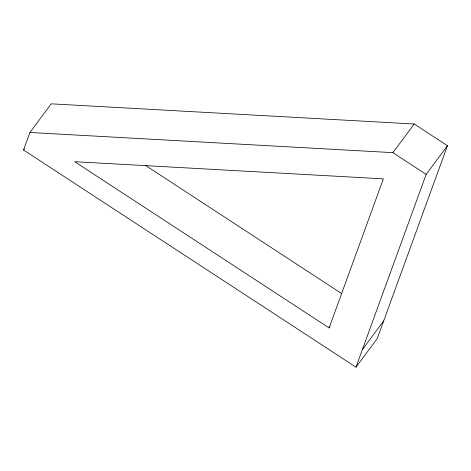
<?xml version="1.0" encoding="UTF-8"?>
<svg xmlns="http://www.w3.org/2000/svg" width="471" height="471" viewBox="0 0 471 471"><rect width="100%" height="100%" fill="white"/><g stroke="black" fill="none" stroke-linecap="round" stroke-linejoin="round"><path stroke-width="0.71" d="M23.55 150.008L29.932 132.481L51.227 103.832L414.209 124.008L447.45 145.722L377.277 338.519L355.982 367.168L23.55 150.008L24.421 148.836M329.117 327.922L383.37 178.856L74.653 161.694L329.117 327.922L329.983 326.756M355.982 367.168L426.155 174.37L447.45 145.722M29.932 132.481L392.908 152.651L414.209 124.008M362.358 349.641L383.659 320.992M392.908 152.651L426.155 174.37M145.739 165.574L341.811 293.657"/></g></svg>
